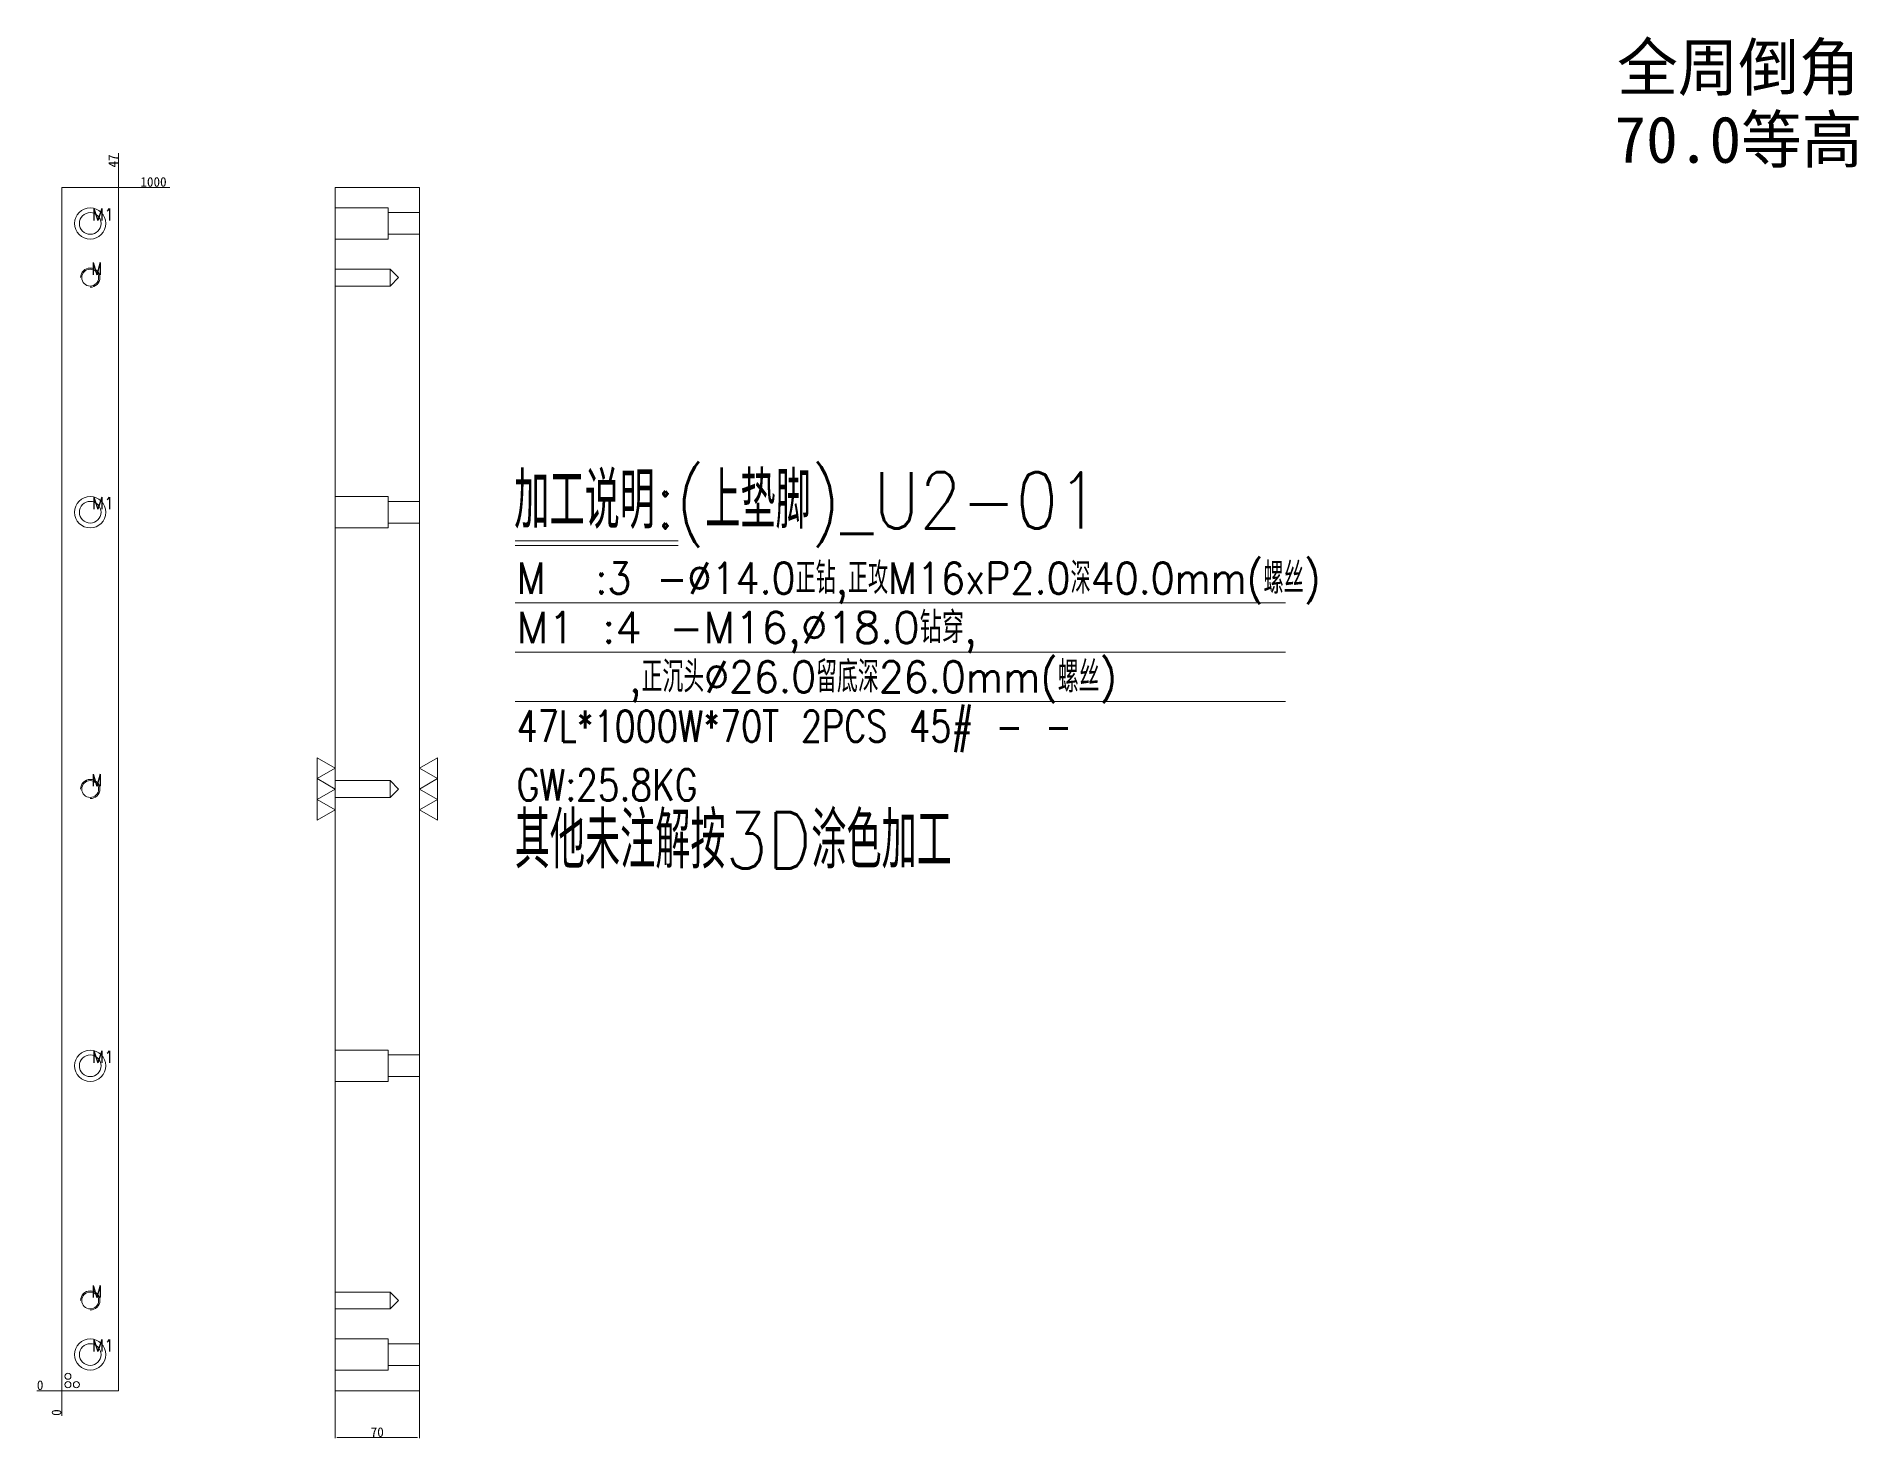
# Model space of a CAD drawing. Header units: millimetres. Extents: x 11010 to 12524, y 77091 to 78256.
import ezdxf
from ezdxf.enums import TextEntityAlignment as Align

# ---------------------------------------------------------------- set-up
doc = ezdxf.new("R2010")
doc.units = ezdxf.units.MM
doc.linetypes.add('DASHED', pattern=[0])
doc.layers.add('dim', color=4, linetype='Continuous')
doc.layers.add('U2', color=7, linetype='Continuous')
doc.styles.add('_PUG_ERP', font='txt')
doc.styles.add('chinesef_fs', font='txt.shx', dxfattribs={"bigfont": 'gbcbig.shx'})
doc.dimstyles.new('_PUG_ERP', dxfattribs={"dimtxt": 8, "dimasz": 1.5, "dimexe": 0.5, "dimexo": 0.5, "dimgap": 0.5, "dimtad": 1, "dimtxsty": '_PUG_ERP', "dimblk": 'CLOSEDBLANK', "dimcen": 0, "dimclrd": 4, "dimclre": 4, "dimclrt": 3, "dimazin": 3, "dimtfac": 1, "dimtmove": 0, "dimatfit": 3, "dimldrblk": 'CLOSEDBLANK', "dimlwd": 9, "dimlwe": 9})

# ---------------------------------------------------------------- blocks, each defined once
blk = doc.blocks.new('*D733')
at = {"layer": 'Defpoints', "color": 0}
for p in [(11078, 78131), (11093, 78131), (11031, 77131)]:
    blk.add_point(p, dxfattribs=at)
at = {"layer": 'dim', "color": 4, "lineweight": 9}
blk.add_line((11078.5, 78131), (11120.6, 78131), dxfattribs=at)
at = {"layer": 'dim', "color": 3, "lineweight": 13, "insert": (11107.1, 78135.5), "char_height": 8, "attachment_point": 5, "style": '_PUG_ERP'}
blk.add_mtext('1000', dxfattribs=at)
blk = doc.blocks.new('_ClosedBlank')
blk = doc.blocks.new('*D734')
at = {"layer": 'Defpoints', "color": 0}
for p in [(11016, 77131), (11031, 77131), (11031, 77131)]:
    blk.add_point(p, dxfattribs=at)
at = {"layer": 'dim', "color": 4, "lineweight": 9}
blk.add_line((11030.5, 77131), (11010.2, 77131), dxfattribs=at)
at = {"layer": 'dim', "color": 3, "lineweight": 13, "insert": (11012.9, 77135.5), "char_height": 8, "attachment_point": 5, "style": '_PUG_ERP'}
blk.add_mtext('0', dxfattribs=at)
blk = doc.blocks.new('*D735')
at = {"layer": 'Defpoints', "color": 0}
for p in [(11031, 77131), (11031, 77131), (11031, 77116)]:
    blk.add_point(p, dxfattribs=at)
at = {"layer": 'dim', "color": 4, "lineweight": 9}
blk.add_line((11031, 77130.5), (11031, 77110.2), dxfattribs=at)
at = {"layer": 'dim', "color": 3, "lineweight": 13, "insert": (11026.5, 77112.8), "char_height": 8, "attachment_point": 5, "rotation": 90, "style": '_PUG_ERP'}
blk.add_mtext('0', dxfattribs=at)
blk = doc.blocks.new('*D736')
at = {"layer": 'Defpoints', "color": 0}
for p in [(11078, 78146), (11078, 78131), (11031, 77131)]:
    blk.add_point(p, dxfattribs=at)
at = {"layer": 'dim', "color": 4, "lineweight": 9}
blk.add_line((11078, 78131.5), (11078, 78159.5), dxfattribs=at)
at = {"layer": 'dim', "color": 3, "lineweight": 13, "insert": (11073.5, 78153), "char_height": 8, "attachment_point": 5, "rotation": 90, "style": '_PUG_ERP'}
blk.add_mtext('47', dxfattribs=at)
blk = doc.blocks.new('*D737')
at = {"layer": 'Defpoints', "color": 0}
for p in [(11258, 77131), (11328, 77131), (11328, 77092)]:
    blk.add_point(p, dxfattribs=at)
at = {"layer": 'dim', "color": 4, "lineweight": 9}
for p, q in [((11258, 77130.5), (11258, 77091.5)), ((11328, 77130.5), (11328, 77091.5)), ((11259.5, 77092), (11326.5, 77092))]:
    blk.add_line(p, q, dxfattribs=at)
at = {"layer": 'dim', "color": 3, "lineweight": 13, "insert": (11293, 77096.5), "char_height": 8, "attachment_point": 5, "style": '_PUG_ERP'}
blk.add_mtext('70', dxfattribs=at)

msp = doc.modelspace()

# ---------------------------------------------------------------- linework, layer by layer
at = {"layer": 'dim', "color": 8, "linetype": 'Continuous', "lineweight": 18}
for p, q in [((11407.473, 77837.243), (11543.1, 77837.243)), ((11407.473, 77833.343), (11543.1, 77833.343)), ((11407.473, 77785.843), (12047.697, 77785.843)), ((11407.473, 77744.843), (12047.697, 77744.843)), ((11407.473, 77703.843), (12047.697, 77703.843))]:
    msp.add_line(p, q, dxfattribs=at)
at = {"layer": 'dim', "lineweight": 13}
for points in [[(11243.031, 77656.981), (11258.031, 77648.321), (11243.031, 77639.66), (11258.031, 77631), (11243.031, 77622.34), (11258.031, 77613.679), (11243.031, 77605.019), (11243.031, 77656.981)], [(11343.031, 77605.019), (11328.031, 77613.679), (11343.031, 77622.34), (11328.031, 77631), (11343.031, 77639.66), (11328.031, 77648.321), (11343.031, 77656.981), (11343.031, 77605.019)]]:
    msp.add_lwpolyline(points, close=True, dxfattribs=at)
for centre in [(11036.031, 77143), (11036.031, 77136), (11043.031, 77136)]:
    msp.add_circle(centre, 2.5, dxfattribs=at)
at = {"layer": 'U2', "color": 135, "linetype": 'Continuous', "lineweight": 18}
for p, q in [((11078.031, 78131), (11031.031, 78131)), ((11031.031, 78131), (11031.031, 77131)), ((11078.031, 77131), (11078.031, 78131)), ((11258.031, 78131), (11328.031, 78131)), ((11258.031, 77131), (11258.031, 78131)), ((11328.031, 78131), (11328.031, 77131)), ((11031.031, 77131), (11078.031, 77131)), ((11258.031, 77131), (11328.031, 77131))]:
    msp.add_line(p, q, dxfattribs=at)
at = {"layer": 'U2', "color": 31, "linetype": 'DASHED', "lineweight": 13, "ltscale": 0.485288}
for p, q in [((11302.031, 78114), (11258.031, 78114)), ((11302.031, 78114), (11302.031, 78088)), ((11328.031, 78110.004), (11302.031, 78110.004)), ((11302.031, 78091.996), (11328.031, 78091.996)), ((11258.031, 78088), (11302.031, 78088)), ((11302.031, 77874), (11258.031, 77874)), ((11302.031, 77874), (11302.031, 77848)), ((11328.031, 77870.004), (11302.031, 77870.004)), ((11258.031, 77848), (11302.031, 77848)), ((11302.031, 77851.996), (11328.031, 77851.996)), ((11302.031, 77414), (11258.031, 77414)), ((11302.031, 77414), (11302.031, 77388)), ((11328.031, 77410.004), (11302.031, 77410.004)), ((11258.031, 77388), (11302.031, 77388)), ((11302.031, 77391.996), (11328.031, 77391.996)), ((11302.031, 77174), (11258.031, 77174)), ((11302.031, 77174), (11302.031, 77148)), ((11328.031, 77170.004), (11302.031, 77170.004)), ((11302.031, 77151.996), (11328.031, 77151.996)), ((11258.031, 77148), (11302.031, 77148))]:
    msp.add_line(p, q, dxfattribs=at)
at = {"layer": 'U2', "color": 5, "linetype": 'DASHED', "lineweight": 13, "ltscale": 0.485288}
for p, q in [((11303.611, 78063.003), (11258.031, 78063.003)), ((11310.614, 78056), (11303.611, 78063.003)), ((11303.611, 78063.003), (11303.611, 78048.997)), ((11258.031, 78048.997), (11303.611, 78048.997)), ((11303.611, 78048.997), (11310.614, 78056)), ((11303.611, 77638.003), (11258.031, 77638.003)), ((11310.614, 77631), (11303.611, 77638.003)), ((11303.611, 77638.003), (11303.611, 77623.997)), ((11258.031, 77623.997), (11303.611, 77623.997)), ((11303.611, 77623.997), (11310.614, 77631)), ((11303.611, 77213.003), (11258.031, 77213.003)), ((11310.614, 77206), (11303.611, 77213.003)), ((11303.611, 77213.003), (11303.611, 77198.997)), ((11258.031, 77198.997), (11303.611, 77198.997)), ((11303.611, 77198.997), (11310.614, 77206))]:
    msp.add_line(p, q, dxfattribs=at)
at = {"layer": 'U2', "color": 42, "linetype": 'Continuous', "lineweight": 18}
for centre, radius in [((11054.531, 78101), 13), ((11054.531, 78101), 9.004), ((11054.531, 78056), 7.003), ((11054.531, 77861), 13), ((11054.531, 77861), 9.004), ((11054.531, 77631), 7.003), ((11054.531, 77401), 13), ((11054.531, 77401), 9.004), ((11054.531, 77206), 7.003), ((11054.531, 77161), 13), ((11054.531, 77161), 9.004)]:
    msp.add_circle(centre, radius, dxfattribs=at)
at = {"layer": 'U2', "color": 42, "linetype": 'Continuous', "lineweight": 13}
for centre in [(11054.531, 78056), (11054.531, 77631), (11054.531, 77206)]:
    msp.add_arc(centre, 8, 270, 180, dxfattribs=at)

# ---------------------------------------------------------------- texts
at = {"layer": 'dim'}
for s, p in [('全周倒角', (12423.928, 78231.651)), ('70.0等高', (12423.928, 78171.651))]:
    msp.add_text(s, height=38.7205, dxfattribs=at).set_placement(p, align=Align.MIDDLE)
at = {"layer": 'dim', "color": 4, "lineweight": 13, "style": 'chinesef_fs'}
for s, height, width, p in [('M1', 10, 0.9957, (11055.723, 78103.493)), ('M', 10, 0.8408, (11055.623, 78058.443)), ('加工说明:(上垫脚)_U2-01', 46.8, 0.8674, (11406.82, 77847.426)), ('M1', 10, 0.9957, (11055.723, 77863.493)), ('M  :3 -%%c14.0正钻,正攻M16xP2.0深40.0mm(螺丝)', 26, 0.8947, (11408.851, 77793.234)), ('M1 :4 -M16,%%c18.0钻穿,', 26, 0.9834, (11408.851, 77752.234)), ('    ,正沉头%%c26.0留底深26.0mm(螺丝)', 26, 0.9271, (11408.851, 77711.234)), ('47L*1000W*70T 2PCS 45# - - ', 26, 0.7857, (11408.851, 77670.234)), ('M', 10, 0.8408, (11055.623, 77633.443)), ('GW:25.8KG ', 26, 0.8074, (11408.851, 77621.434)), ('M1', 10, 0.9957, (11055.723, 77403.493)), ('M', 10, 0.8408, (11055.623, 77208.443)), ('M1', 10, 0.9957, (11055.723, 77163.493))]:
    msp.add_text(s, height=height, dxfattribs=dict(at, width=width)).set_placement(p)
at = {"layer": 'dim', "color": 21, "lineweight": 13, "style": 'chinesef_fs', "width": 0.8663}
msp.add_text('其他未注解按3D涂色加工', height=46.8, dxfattribs=at).set_placement((11407.271, 77565.026))

# ---------------------------------------------------------------- dimensions: what is measured, and where the dimension line sits
at = {"layer": 'dim', "lineweight": 13}
for feature_location, offset, dtype, origin, picture, middle in [((11078.031, 78131), (0, 15), 1, (11031.031, 77131), '*D736', (11073.531, 78152.976)), ((11078.031, 78131), (15, 0), 0, (11031.031, 77131), '*D733', (11107.055, 78135.5)), ((11031.031079429, 77131), (-15, 0), 0, (11031.031079429, 77131), '*D734', (11012.864412763, 77135.5)), ((11031.031079429, 77131), (0, -15), 1, (11031.031079429, 77131), '*D735', (11026.531079429, 77112.833333333))]:
    dim = msp.add_ordinate_dim(feature_location=feature_location, offset=offset, dtype=dtype, origin=origin, dimstyle='_PUG_ERP', dxfattribs=at)
    dim.commit()
    dim.dimension.update_dxf_attribs({"geometry": picture, "text_midpoint": middle})
dim = msp.add_linear_dim(base=(11328.031, 77091.954), p1=(11258.031, 77131), p2=(11328.031, 77131), dimstyle='_PUG_ERP', dxfattribs=at)
dim.commit()
dim.dimension.update_dxf_attribs({"geometry": '*D737', "text_midpoint": (11293.031, 77096.454)})

doc.saveas('drawing.dxf')
